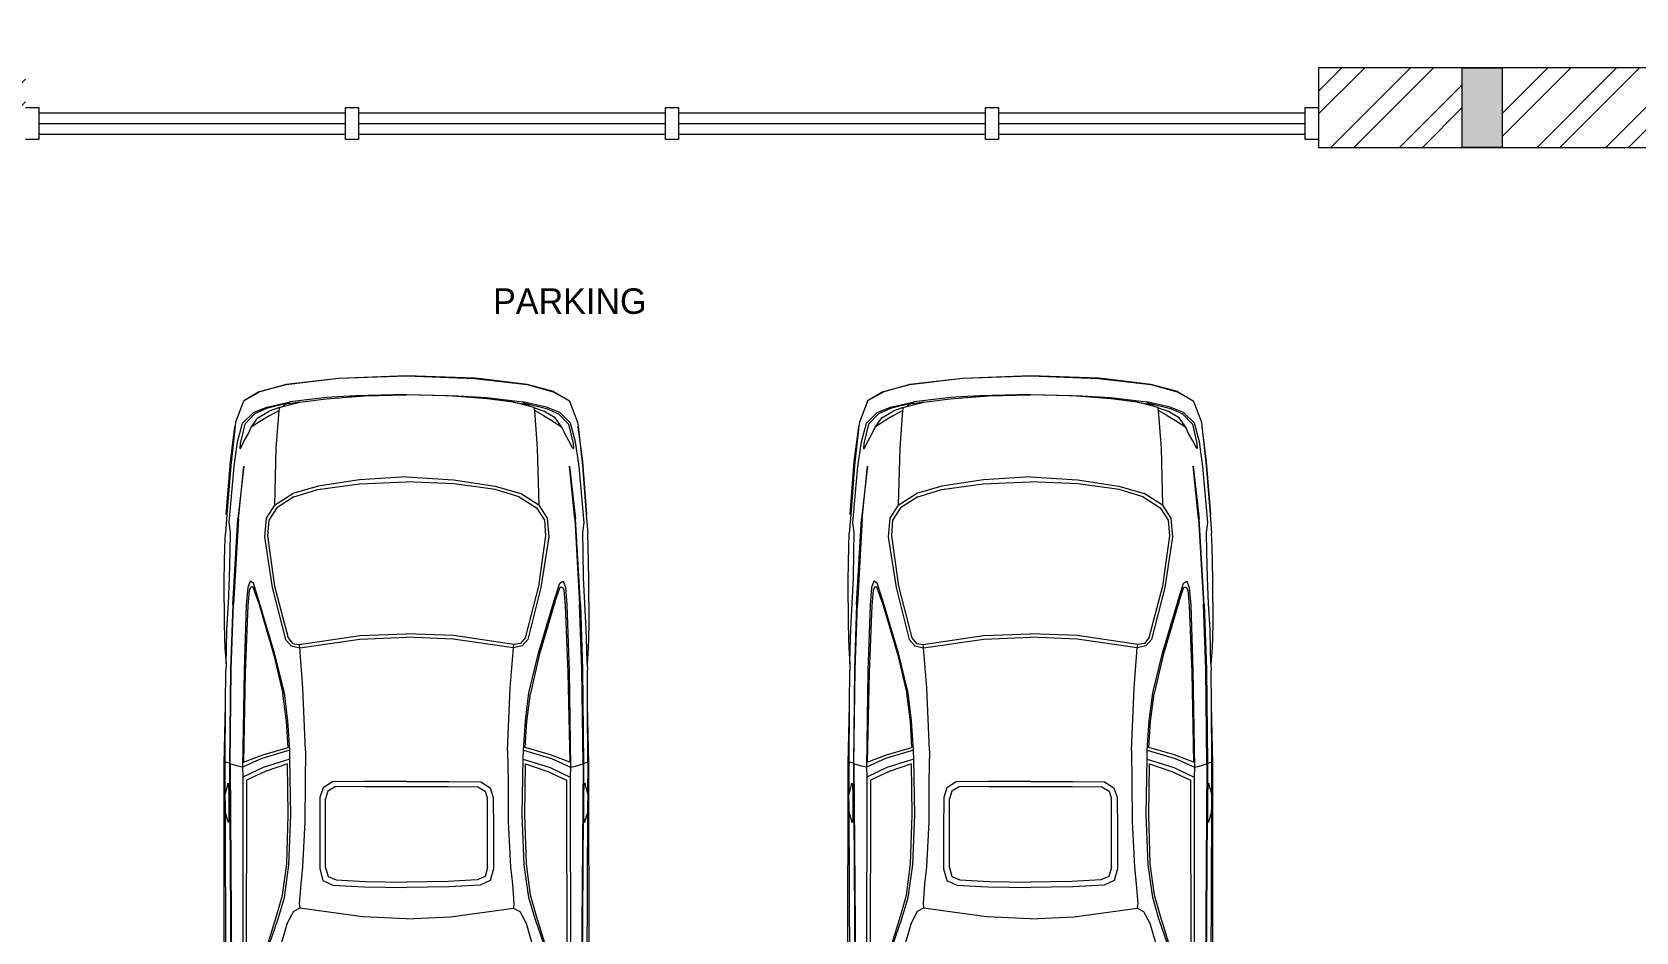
# Model space of a CAD drawing. Header units: millimetres. Extents: x 268 to 10756, y 109 to 4664.
# Drawn here: x 8641.2 to 8955.7, y 4201.3 to 4377.9 of the extents above; entities that cross this region are included whole.
import ezdxf

# ---------------------------------------------------------------- set-up
doc = ezdxf.new("R2010")
doc.units = ezdxf.units.MM
for name, color, linetype, lineweight in [('collumn', 6, 'Continuous', 9), ('Dimention', 7, 'Continuous', 9), ('glass and window', 131, 'Continuous', 9), ('hatching', 7, 'Continuous', 9), ('text', 7, 'Continuous', 9), ('utilities', 155, 'Continuous', 9), ('wall', 11, 'Continuous', 9)]:
    doc.layers.add(name, color=color, linetype=linetype, lineweight=lineweight)
doc.dimstyles.get("Standard").update_dxf_attribs({"dimtxt": 5, "dimasz": 0.18, "dimexe": 0.18, "dimexo": 0.0625, "dimgap": 0.09, "dimtad": 0, "dimtih": 1, "dimtoh": 1, "dimdec": 0, "dimzin": 0, "dimdsep": 46, "dimlunit": 4, "dimtxsty": 'Standard', "dimcen": 0.09, "dimadec": 1, "dimazin": 0, "dimtfac": 1, "dimtdec": 0, "dimtofl": 0, "dimtmove": 0, "dimatfit": 3, "dimfxl": 1, "dimfrac": 2, "dimtolj": 1, "dimtzin": 0, "dimarcsym": 0})

# ---------------------------------------------------------------- blocks, each defined once
blk = doc.blocks.new('car')
for p, q in [((20.1413, 0.9627), (20.4356, 0.973)), ((20.4356, 0.973), (20.1413, 0.9608)), ((20.7298, 0.9627), (20.4356, 0.973)), ((20.4356, 0.973), (20.7298, 0.9608)), ((19.8002, 0.9056), (19.7318, 0.8643)), ((19.8011, 0.9037), (19.7318, 0.8643)), ((19.8002, 0.9056), (19.9145, 0.9355)), ((19.9145, 0.9355), (19.8011, 0.9037)), ((19.9145, 0.9355), (20.1413, 0.9627)), ((20.1413, 0.9608), (19.9145, 0.9355)), ((20.7577, 0.9594), (20.7298, 0.9627)), ((20.7298, 0.9608), (20.9566, 0.9355)), ((20.9566, 0.9355), (20.7577, 0.9594)), ((21.071, 0.9056), (20.9566, 0.9355)), ((20.9566, 0.9355), (21.07, 0.9037)), ((21.07, 0.9037), (21.1394, 0.8643)), ((21.071, 0.9056), (21.1394, 0.8643)), ((19.7295, 0.8584), (19.6962, 0.7725)), ((19.73, 0.8597), (19.7295, 0.8584)), ((19.7295, 0.8584), (19.7299, 0.8596)), ((19.7299, 0.8596), (19.73, 0.8597)), ((19.7318, 0.8643), (19.73, 0.8597)), ((19.773, 0.8137), (19.8311, 0.8371)), ((19.9239, 0.854), (19.8302, 0.8315)), ((19.8311, 0.8371), (19.9323, 0.8596)), ((19.8855, 0.8362), (19.8414, 0.8193)), ((19.8855, 0.8362), (19.8826, 0.8231)), ((19.8855, 0.8362), (19.9006, 0.84)), ((19.9006, 0.84), (19.9745, 0.8587)), ((19.9098, 0.849), (19.9006, 0.84)), ((19.9745, 0.8587), (19.9098, 0.849)), ((19.9239, 0.854), (19.9098, 0.849)), ((19.9323, 0.8596), (19.9239, 0.854)), ((20.0898, 0.8784), (19.9323, 0.8596)), ((19.9745, 0.8587), (20.0879, 0.8728)), ((20.0879, 0.8728), (20.1786, 0.8804)), ((20.2135, 0.8859), (20.0898, 0.8784)), ((20.1786, 0.8804), (20.2381, 0.8853)), ((20.1786, 0.8804), (20.1975, 0.8831)), ((20.1975, 0.8831), (20.2228, 0.8849)), ((20.4356, 0.8924), (20.2135, 0.8859)), ((20.2228, 0.8849), (20.2381, 0.8853)), ((20.2381, 0.8853), (20.2556, 0.8868)), ((20.2556, 0.8868), (20.4356, 0.8906)), ((20.4356, 0.8924), (20.6577, 0.8859)), ((20.6155, 0.8868), (20.4356, 0.8906)), ((20.6331, 0.8853), (20.6155, 0.8868)), ((20.6483, 0.8849), (20.6331, 0.8853)), ((20.6926, 0.8804), (20.6331, 0.8853)), ((20.6736, 0.8831), (20.6483, 0.8849)), ((20.6577, 0.8859), (20.7814, 0.8784)), ((20.6926, 0.8804), (20.6736, 0.8831)), ((20.7833, 0.8728), (20.6926, 0.8804)), ((20.7577, 0.8765), (20.7577, 0.8772)), ((20.7814, 0.8784), (20.9388, 0.8596)), ((20.8967, 0.8587), (20.7833, 0.8728)), ((20.8967, 0.8587), (20.9613, 0.849)), ((20.9705, 0.84), (20.8967, 0.8587)), ((20.9388, 0.8596), (20.9473, 0.854)), ((21.04, 0.8371), (20.9388, 0.8596)), ((20.9473, 0.854), (21.041, 0.8315)), ((20.9473, 0.854), (20.9613, 0.849)), ((20.9613, 0.849), (20.9705, 0.84)), ((20.9857, 0.8362), (20.9705, 0.84)), ((20.9857, 0.8362), (20.9885, 0.8231)), ((20.9857, 0.8362), (21.0297, 0.8193)), ((21.0981, 0.8137), (21.04, 0.8371)), ((21.1394, 0.8643), (21.1412, 0.8597)), ((21.1412, 0.8596), (21.1412, 0.8597)), ((21.1412, 0.8597), (21.1417, 0.8584)), ((21.1417, 0.8584), (21.1412, 0.8596)), ((21.1417, 0.8584), (21.175, 0.7725)), ((19.6962, 0.7725), (19.6943, 0.7556)), ((19.7046, 0.6872), (19.7261, 0.7678)), ((19.7355, 0.7631), (19.7158, 0.6797)), ((19.7261, 0.7678), (19.773, 0.8137)), ((19.7786, 0.809), (19.7355, 0.7631)), ((19.7636, 0.75), (19.7927, 0.7912)), ((19.8077, 0.78), (19.7636, 0.75)), ((19.8302, 0.8315), (19.7786, 0.809)), ((19.7927, 0.7912), (19.8414, 0.8193)), ((19.8442, 0.8015), (19.8077, 0.78)), ((19.8442, 0.8015), (19.8826, 0.8231)), ((19.8826, 0.8231), (19.8705, 0.66)), ((21.0269, 0.8015), (20.9885, 0.8231)), ((20.9885, 0.8231), (21.0007, 0.66)), ((21.0269, 0.8015), (21.0635, 0.78)), ((21.0785, 0.7912), (21.0297, 0.8193)), ((21.041, 0.8315), (21.0925, 0.809)), ((21.0635, 0.78), (21.1075, 0.75)), ((21.1075, 0.75), (21.0785, 0.7912)), ((21.0925, 0.809), (21.1356, 0.7631)), ((21.145, 0.7678), (21.0981, 0.8137)), ((21.1356, 0.7631), (21.1553, 0.6797)), ((21.1666, 0.6872), (21.145, 0.7678)), ((21.175, 0.7725), (21.1768, 0.7556)), ((19.6737, 0.6029), (19.6933, 0.7528)), ((19.6943, 0.7556), (19.6755, 0.585)), ((19.6933, 0.7528), (19.6943, 0.7556)), ((19.7336, 0.6909), (19.7514, 0.7228)), ((19.7514, 0.7228), (19.7636, 0.75)), ((21.1197, 0.7228), (21.1075, 0.75)), ((21.1375, 0.6909), (21.1197, 0.7228)), ((21.1778, 0.7528), (21.1768, 0.7556)), ((21.1768, 0.7556), (21.1956, 0.585)), ((21.1975, 0.6029), (21.1778, 0.7528)), ((19.6896, 0.5804), (19.7046, 0.6872)), ((19.7158, 0.6797), (19.714, 0.6591)), ((19.714, 0.6591), (19.7168, 0.6581)), ((19.7168, 0.6581), (19.7336, 0.6909)), ((19.8705, 0.66), (19.8639, 0.4126)), ((21.0007, 0.66), (21.0072, 0.4126)), ((21.1544, 0.6581), (21.1375, 0.6909)), ((21.1572, 0.6591), (21.1544, 0.6581)), ((21.1553, 0.6797), (21.1572, 0.6591)), ((21.1815, 0.5804), (21.1666, 0.6872)), ((19.6559, 0.3733), (19.6737, 0.6029)), ((19.6755, 0.585), (19.6586, 0.3725)), ((19.668, 0.3386), (19.6896, 0.5804)), ((19.7318, 0.5813), (19.7055, 0.3536)), ((19.7083, 0.3545), (19.7318, 0.5813)), ((21.1628, 0.3545), (21.1394, 0.5813)), ((21.1394, 0.5813), (21.1656, 0.3536)), ((21.2031, 0.3386), (21.1815, 0.5804)), ((21.1956, 0.585), (21.2125, 0.3725)), ((21.2153, 0.3733), (21.1975, 0.6029)), ((20.0532, 0.4951), (19.9436, 0.4632)), ((20.0523, 0.481), (20.2313, 0.5054)), ((20.2322, 0.5232), (20.0532, 0.4951)), ((20.2313, 0.5054), (20.4356, 0.5148)), ((20.4356, 0.5354), (20.2322, 0.5232)), ((20.4356, 0.5354), (20.6389, 0.5232)), ((20.6399, 0.5054), (20.4356, 0.5148)), ((20.6389, 0.5232), (20.8179, 0.4951)), ((20.8189, 0.481), (20.6399, 0.5054)), ((20.8179, 0.4951), (20.9276, 0.4632)), ((19.8639, 0.4126), (19.9436, 0.4632)), ((19.9483, 0.4492), (19.8742, 0.4023)), ((19.9483, 0.4492), (20.0523, 0.481)), ((20.9229, 0.4492), (20.8189, 0.481)), ((20.9229, 0.4492), (20.9969, 0.4023)), ((21.0072, 0.4126), (20.9276, 0.4632)), ((19.6586, 0.3725), (19.6521, 0.2908)), ((19.6586, 0.3725), (19.6559, 0.3733)), ((19.684, -0.0157), (19.7055, 0.3536)), ((19.7083, 0.3545), (19.6877, -0.0147)), ((19.8283, 0.3573), (19.8208, 0.2767)), ((19.8639, 0.4126), (19.8283, 0.3573)), ((19.8395, 0.3479), (19.8349, 0.2805)), ((19.8742, 0.4023), (19.8395, 0.3479)), ((20.9969, 0.4023), (21.0316, 0.3479)), ((21.0072, 0.4126), (21.0428, 0.3573)), ((21.0316, 0.3479), (21.0363, 0.2805)), ((21.0428, 0.3573), (21.0503, 0.2767)), ((21.1628, 0.3545), (21.1834, -0.0147)), ((21.1872, -0.0157), (21.1656, 0.3536)), ((21.2125, 0.3725), (21.2153, 0.3733)), ((21.2125, 0.3725), (21.219, 0.2908)), ((19.6502, 0.2336), (19.6521, 0.2908)), ((19.6737, 0.2945), (19.668, 0.3386)), ((19.6727, 0.2111), (19.6737, 0.2945)), ((19.8349, 0.2805), (19.8648, 0.0631)), ((21.0363, 0.2805), (21.0063, 0.0631)), ((21.1975, 0.2945), (21.2031, 0.3386)), ((21.1984, 0.2111), (21.1975, 0.2945)), ((21.2209, 0.2336), (21.219, 0.2908)), ((19.6484, 0.1652), (19.6502, 0.2336)), ((19.6699, 0.0996), (19.6727, 0.2111)), ((19.8208, 0.2767), (19.8545, 0.0574)), ((21.0503, 0.2767), (21.0166, 0.0574)), ((21.2012, 0.0996), (21.1984, 0.2111)), ((21.2228, 0.1652), (21.2209, 0.2336)), ((19.6474, 0.0855), (19.6484, 0.1652)), ((21.2237, 0.0855), (21.2228, 0.1652)), ((19.6474, -0.0054), (19.6474, 0.0855)), ((19.6652, -0.0119), (19.6699, 0.0996)), ((19.7589, 0.0846), (19.7486, 0.0565)), ((19.773, 0.0762), (19.7589, 0.0846)), ((19.7974, 0.0012), (19.773, 0.0762)), ((21.0738, 0.0012), (21.0981, 0.0762)), ((21.0981, 0.0762), (21.1122, 0.0846)), ((21.1122, 0.0846), (21.1225, 0.0565)), ((21.2059, -0.0119), (21.2012, 0.0996)), ((21.2237, -0.0054), (21.2237, 0.0855)), ((19.7486, 0.0565), (19.7421, -0.0194)), ((19.7552, 0.0462), (19.7496, -0.0213)), ((19.7618, 0.0584), (19.7552, 0.0462)), ((19.7721, 0.0584), (19.7618, 0.0584)), ((19.7946, -0.0063), (19.7721, 0.0584)), ((19.8648, -0.2275), (19.7974, 0.0012)), ((19.8545, 0.0574), (19.9117, -0.1675)), ((19.8648, 0.0631), (19.9229, -0.16)), ((21.0063, 0.0631), (20.9482, -0.16)), ((21.0166, 0.0574), (20.9594, -0.1675)), ((21.0063, -0.2275), (21.0738, 0.0012)), ((21.0766, -0.0063), (21.0991, 0.0584)), ((21.0991, 0.0584), (21.1094, 0.0584)), ((21.1094, 0.0584), (21.1159, 0.0462)), ((21.1159, 0.0462), (21.1216, -0.0213)), ((21.1225, 0.0565), (21.1291, -0.0194)), ((19.6474, -0.0062), (19.6474, -0.0054)), ((19.6474, -0.0072), (19.6474, -0.0062)), ((19.6474, -0.0072), (19.6474, -0.0953)), ((19.6587, -0.1244), (19.6652, -0.0119)), ((19.684, -0.0157), (19.6746, -0.2959)), ((19.6774, -0.2978), (19.6877, -0.0147)), ((19.7421, -0.0194), (19.7327, -0.3034)), ((19.7496, -0.0213), (19.7383, -0.3099)), ((19.7946, -0.0063), (19.862, -0.235)), ((21.0766, -0.0063), (21.0091, -0.235)), ((21.1216, -0.0213), (21.1328, -0.3099)), ((21.1291, -0.0194), (21.1384, -0.3034)), ((21.1937, -0.2978), (21.1834, -0.0147)), ((21.1872, -0.0157), (21.1965, -0.2959)), ((21.2125, -0.1244), (21.2059, -0.0119)), ((21.2237, -0.0062), (21.2237, -0.0054)), ((21.2237, -0.0072), (21.2237, -0.0062)), ((21.2237, -0.0072), (21.2237, -0.0953)), ((19.6474, -0.0953), (19.6484, -0.16)), ((19.6568, -0.2097), (19.6587, -0.1244)), ((21.2143, -0.2097), (21.2125, -0.1244)), ((21.2237, -0.0953), (21.2228, -0.16)), ((19.6484, -0.16), (19.6502, -0.205)), ((19.6502, -0.205), (19.6549, -0.2728)), ((19.9117, -0.1675), (19.9361, -0.1956)), ((19.9229, -0.16), (19.9426, -0.1844)), ((19.9361, -0.1956), (19.9736, -0.204)), ((19.9426, -0.1844), (19.9717, -0.189)), ((19.9717, -0.189), (20.2331, -0.1506)), ((19.9736, -0.204), (19.9717, -0.189)), ((19.9736, -0.204), (20.2341, -0.1656)), ((19.9876, -0.3774), (19.9736, -0.204)), ((20.2331, -0.1506), (20.4356, -0.1431)), ((20.2341, -0.1656), (20.4356, -0.1581)), ((20.638, -0.1506), (20.4356, -0.1431)), ((20.6371, -0.1656), (20.4356, -0.1581)), ((20.8976, -0.204), (20.6371, -0.1656)), ((20.8995, -0.189), (20.638, -0.1506)), ((20.8835, -0.3774), (20.8976, -0.204)), ((20.8976, -0.204), (20.8995, -0.189)), ((20.9351, -0.1956), (20.8976, -0.204)), ((20.9285, -0.1844), (20.8995, -0.189)), ((20.9482, -0.16), (20.9285, -0.1844)), ((20.9594, -0.1675), (20.9351, -0.1956)), ((21.2209, -0.205), (21.2163, -0.2728)), ((21.2228, -0.16), (21.2209, -0.205)), ((19.6549, -0.2728), (19.654, -0.3006)), ((19.6549, -0.2715), (19.6568, -0.2097)), ((19.6549, -0.2715), (19.6549, -0.2584)), ((19.6549, -0.2715), (19.6549, -0.2728)), ((19.862, -0.235), (19.9005, -0.4018)), ((19.907, -0.398), (19.8648, -0.2275)), ((20.9641, -0.398), (21.0063, -0.2275)), ((21.0091, -0.235), (20.9707, -0.4018)), ((21.2162, -0.2715), (21.2143, -0.2097)), ((21.2162, -0.2715), (21.2162, -0.2584)), ((21.2162, -0.2715), (21.2163, -0.2728)), ((21.2163, -0.2728), (21.2172, -0.3006)), ((19.6529, -0.45), (19.654, -0.3006)), ((19.6746, -0.2959), (19.6699, -0.7026)), ((19.6727, -0.7053), (19.6774, -0.2978)), ((19.7327, -0.3034), (19.7261, -0.7195)), ((19.7383, -0.3099), (19.7299, -0.6989)), ((21.1328, -0.3099), (21.1412, -0.6989)), ((21.1384, -0.3034), (21.145, -0.7195)), ((21.1984, -0.7053), (21.1937, -0.2978)), ((21.1965, -0.2959), (21.2012, -0.7026)), ((21.2182, -0.45), (21.2172, -0.3006)), ((19.9164, -0.5227), (19.9005, -0.4018)), ((19.922, -0.5199), (19.907, -0.398)), ((19.9989, -0.6482), (19.9876, -0.3774)), ((20.8723, -0.6482), (20.8835, -0.3774)), ((20.9491, -0.5199), (20.9641, -0.398)), ((20.9548, -0.5227), (20.9707, -0.4018)), ((19.6474, -0.706), (19.6529, -0.45)), ((19.6512, -0.702), (19.6529, -0.45)), ((21.2237, -0.706), (21.2182, -0.45)), ((21.2199, -0.702), (21.2182, -0.45)), ((19.9229, -0.6351), (19.9164, -0.5227)), ((19.9304, -0.6464), (19.922, -0.5199)), ((20.9407, -0.6464), (20.9491, -0.5199)), ((20.9482, -0.6351), (20.9548, -0.5227)), ((19.8096, -0.682), (19.7261, -0.7195)), ((19.7299, -0.6989), (19.8133, -0.6661)), ((19.9304, -0.6464), (19.8096, -0.682)), ((19.8133, -0.6661), (19.9229, -0.6351)), ((19.9311, -0.6854), (19.8152, -0.7219)), ((19.9311, -0.6854), (19.9304, -0.6464)), ((19.9351, -0.9256), (19.9311, -0.6854)), ((19.9989, -0.6482), (19.997, -0.7841)), ((20.8723, -0.6482), (20.8742, -0.7841)), ((20.936, -0.9256), (20.94, -0.6854)), ((20.94, -0.6854), (20.9407, -0.6464)), ((20.94, -0.6854), (21.0559, -0.7219)), ((20.9407, -0.6464), (21.0616, -0.682)), ((21.0578, -0.6661), (20.9482, -0.6351)), ((21.1412, -0.6989), (21.0578, -0.6661)), ((21.0616, -0.682), (21.145, -0.7195)), ((19.6467, -1.6177), (19.6474, -0.706)), ((19.6512, -0.7053), (19.6474, -0.706)), ((19.6521, -0.6979), (19.6512, -0.7035)), ((19.6512, -0.7035), (19.6512, -0.702)), ((19.6512, -0.7053), (19.6512, -0.7035)), ((19.6517, -0.8361), (19.6512, -0.7053)), ((19.6699, -0.7026), (19.6521, -0.6979)), ((19.6699, -0.7026), (19.6764, -1.6272)), ((19.6727, -0.7054), (19.6699, -0.7026)), ((19.6727, -0.7054), (19.6727, -0.7053)), ((19.7055, -0.7157), (19.6727, -0.7054)), ((19.6727, -0.7054), (19.6793, -1.6281)), ((19.7261, -0.7195), (19.7055, -0.7157)), ((19.7261, -0.7195), (19.728, -0.7626)), ((19.728, -0.7626), (19.7271, -1.6424)), ((19.8152, -0.7219), (19.728, -0.7626)), ((19.8245, -0.7392), (19.744, -0.7757)), ((19.9211, -0.7054), (19.8245, -0.7392)), ((19.9239, -0.9266), (19.9211, -0.7054)), ((20.9473, -0.9266), (20.9501, -0.7054)), ((20.9501, -0.7054), (21.0466, -0.7392)), ((21.0466, -0.7392), (21.1272, -0.7757)), ((21.0559, -0.7219), (21.1431, -0.7626)), ((21.145, -0.7195), (21.1431, -0.7626)), ((21.1431, -0.7626), (21.144, -1.6424)), ((21.145, -0.7195), (21.1656, -0.7157)), ((21.1656, -0.7157), (21.1984, -0.7054)), ((21.1984, -0.7054), (21.1919, -1.6281)), ((21.2012, -0.7026), (21.1947, -1.6272)), ((21.1984, -0.7054), (21.2012, -0.7026)), ((21.1984, -0.7054), (21.1984, -0.7053)), ((21.2012, -0.7026), (21.219, -0.6979)), ((21.219, -0.6979), (21.22, -0.7035)), ((21.2195, -0.8361), (21.22, -0.7053)), ((21.22, -0.7035), (21.2199, -0.702)), ((21.22, -0.7053), (21.22, -0.7035)), ((21.22, -0.7053), (21.2237, -0.706)), ((21.2244, -1.6177), (21.2237, -0.706)), ((19.6517, -0.8361), (19.6621, -0.7968)), ((19.6621, -0.7968), (19.6642, -0.7889)), ((19.6621, -0.7968), (19.6625, -0.7938)), ((19.6625, -0.7938), (19.6642, -0.7889)), ((19.6642, -0.7889), (19.667, -0.7975)), ((19.669, -0.8376), (19.667, -0.7975)), ((19.744, -0.7757), (19.7421, -1.6464)), ((19.997, -0.7841), (19.996, -0.9566)), ((20.0748, -0.8094), (20.0607, -0.8507)), ((20.1151, -0.7841), (20.0748, -0.8094)), ((20.0954, -0.8235), (20.0851, -0.8572)), ((20.1272, -0.8048), (20.0954, -0.8235)), ((20.2519, -0.7823), (20.1151, -0.7841)), ((20.2556, -0.8029), (20.1272, -0.8048)), ((20.4356, -0.7813), (20.2519, -0.7823)), ((20.2556, -0.8029), (20.6155, -0.8029)), ((20.4356, -0.7813), (20.6193, -0.7823)), ((20.6155, -0.8029), (20.7439, -0.8048)), ((20.6193, -0.7823), (20.7561, -0.7841)), ((20.7439, -0.8048), (20.7758, -0.8235)), ((20.7561, -0.7841), (20.7964, -0.8094)), ((20.7758, -0.8235), (20.7861, -0.8572)), ((20.7964, -0.8094), (20.8104, -0.8507)), ((20.8742, -0.7841), (20.8751, -0.9566)), ((21.1272, -0.7757), (21.129, -1.6464)), ((21.2021, -0.8376), (21.2041, -0.7975)), ((21.2069, -0.7889), (21.2041, -0.7975)), ((21.2087, -0.7938), (21.2069, -0.7889)), ((21.209, -0.7968), (21.2069, -0.7889)), ((21.209, -0.7968), (21.2087, -0.7938)), ((21.2195, -0.8361), (21.209, -0.7968)), ((19.6507, -0.8399), (19.6517, -0.8361)), ((19.6519, -0.8931), (19.6507, -0.8399)), ((19.6547, -1.6203), (19.6519, -0.8931)), ((19.6524, -0.9154), (19.6519, -0.8931)), ((19.6691, -0.9058), (19.669, -0.8376)), ((20.0607, -0.8507), (20.0598, -0.9894)), ((20.0851, -1.1543), (20.0851, -0.8572)), ((20.7861, -1.1543), (20.7861, -0.8572)), ((20.8104, -0.8507), (20.8114, -0.9894)), ((21.202, -0.9058), (21.2021, -0.8376)), ((21.2164, -1.6203), (21.2192, -0.8931)), ((21.2187, -0.9154), (21.2192, -0.8931)), ((21.2192, -0.8931), (21.2204, -0.8399)), ((21.2204, -0.8399), (21.2195, -0.8361)), ((19.6632, -0.9514), (19.6524, -0.9154)), ((19.6635, -0.9545), (19.6632, -0.9514)), ((19.6658, -0.9597), (19.6632, -0.9514)), ((19.6658, -0.9597), (19.6635, -0.9545)), ((19.6658, -0.9597), (19.667, -0.9571)), ((19.667, -0.9571), (19.6685, -0.9371)), ((19.6685, -0.9371), (19.6691, -0.9058)), ((19.9173, -1.1374), (19.9239, -0.9266)), ((19.9267, -1.1431), (19.9351, -0.9256)), ((19.996, -0.9566), (19.9857, -1.1506)), ((20.8751, -0.9566), (20.8854, -1.1506)), ((20.9444, -1.1431), (20.936, -0.9256)), ((20.9538, -1.1374), (20.9473, -0.9266)), ((21.2026, -0.9371), (21.202, -0.9058)), ((21.2042, -0.9571), (21.2026, -0.9371)), ((21.2054, -0.9597), (21.2042, -0.9571)), ((21.2054, -0.9597), (21.2079, -0.9514)), ((21.2054, -0.9597), (21.2076, -0.9545)), ((21.2076, -0.9545), (21.2079, -0.9514)), ((21.2079, -0.9514), (21.2187, -0.9154)), ((20.0598, -0.9894), (20.0598, -1.1599)), ((20.8114, -0.9894), (20.8114, -1.1599)), ((19.8995, -1.2743), (19.9173, -1.1374)), ((19.907, -1.2836), (19.9267, -1.1431)), ((19.9857, -1.1506), (19.9782, -1.2255)), ((20.0598, -1.1599), (20.0738, -1.2096)), ((20.0851, -1.1543), (20.0963, -1.1927)), ((20.7861, -1.1543), (20.7748, -1.1927)), ((20.8114, -1.1599), (20.7973, -1.2096)), ((20.8854, -1.1506), (20.8929, -1.2255)), ((20.9641, -1.2836), (20.9444, -1.1431)), ((20.9716, -1.2743), (20.9538, -1.1374)), ((19.9782, -1.2255), (19.9717, -1.3099)), ((20.0738, -1.2096), (20.1169, -1.2302)), ((20.0963, -1.1927), (20.131, -1.2077)), ((20.1169, -1.2302), (20.2519, -1.2377)), ((20.131, -1.2077), (20.2566, -1.2152)), ((20.2519, -1.2377), (20.4356, -1.2405)), ((20.2566, -1.2152), (20.4356, -1.2171)), ((20.6146, -1.2152), (20.4356, -1.2171)), ((20.6193, -1.2377), (20.4356, -1.2405)), ((20.7401, -1.2077), (20.6146, -1.2152)), ((20.7542, -1.2302), (20.6193, -1.2377)), ((20.7748, -1.1927), (20.7401, -1.2077)), ((20.7973, -1.2096), (20.7542, -1.2302)), ((20.8929, -1.2255), (20.8995, -1.3099)), ((19.8733, -1.3642), (19.8995, -1.2743)), ((19.8798, -1.3755), (19.907, -1.2836)), ((19.9717, -1.3099), (19.9736, -1.3305)), ((20.8995, -1.3099), (20.8976, -1.3305)), ((20.9913, -1.3755), (20.9641, -1.2836)), ((20.9979, -1.3642), (20.9716, -1.2743)), ((19.7852, -1.6482), (19.8798, -1.3755)), ((19.7917, -1.6273), (19.8733, -1.3642)), ((19.9464, -1.3436), (19.9192, -1.3942)), ((19.9736, -1.3305), (19.9464, -1.3436)), ((20.2463, -1.367), (19.9736, -1.3305)), ((20.4356, -1.3764), (20.2463, -1.367)), ((20.4356, -1.3764), (20.6249, -1.367)), ((20.6249, -1.367), (20.8976, -1.3305)), ((20.8976, -1.3305), (20.9248, -1.3436)), ((20.9248, -1.3436), (20.9519, -1.3942)), ((21.086, -1.6482), (20.9913, -1.3755)), ((21.0795, -1.6273), (20.9979, -1.3642)), ((19.9192, -1.3942), (19.8405, -1.6669)), ((20.9519, -1.3942), (21.0307, -1.6669))]:
    blk.add_line(p, q)
blk = doc.blocks.new('*D105')
at = {"layer": 'Defpoints', "color": 0, "transparency": 16777216}
for p in [(9155.97, 4509.64), (8596.11, 4370.85), (9155.97, 4370.85)]:
    blk.add_point(p, dxfattribs=at)
at = {"layer": 'Dimention', "color": 0, "lineweight": -2, "transparency": 16777216}
for p, q in [((8596.11, 4370.92), (8596.11, 4509.82)), ((8596.29, 4509.64), (8863.86, 4509.64)), ((9155.79, 4509.64), (8888.21, 4509.64)), ((9155.97, 4370.92), (9155.97, 4509.82))]:
    blk.add_line(p, q, dxfattribs=at)
at = {"layer": 'Dimention', "color": 0, "transparency": 16777216}
for points in [[(8596.29, 4509.67), (8596.29, 4509.61), (8596.11, 4509.64)], [(9155.79, 4509.67), (9155.79, 4509.61), (9155.97, 4509.64)]]:
    blk.add_solid(points, dxfattribs=at)
at = {"layer": 'Dimention', "color": 0, "transparency": 16777216, "insert": (8876.04, 4509.64), "char_height": 5, "attachment_point": 5}
blk.add_mtext('\\A1;46\'-8"', dxfattribs=at)

msp = doc.modelspace()

# ---------------------------------------------------------------- hatches: boundary and pattern name
at = {"layer": 'hatching', "transparency": 33554687}
h = msp.add_hatch(dxfattribs=at)
h.set_pattern_fill('ANSI32', color=256)
h.set_pattern_definition([(45, (6545.767, 3432.965), (-6.735192, 6.735192), []), (45, (6550.257, 3432.965), (-6.735192, 6.735192), [])])
h.paths.add_polyline_path([(8639.9, 4370.85), (8611.71, 4370.85), (8611.71, 4355.25), (8639.9, 4355.25)])
h.paths.add_polyline_path([(8611.71, 4355.25), (8596.11, 4355.25), (8596.11, 4079.65), (8611.71, 4079.65)])
h.paths.add_polyline_path([(8921.67, 4370.85), (8893.49, 4370.85), (8893.49, 4355.25), (8921.67, 4355.25)])
h.paths.add_polyline_path([(9007.47, 4370.85), (8929.47, 4370.85), (8929.47, 4355.25), (9007.47, 4355.25)])
h.paths.add_polyline_path([(9140.37, 4370.85), (9015.27, 4370.85), (9015.27, 4355.25), (9140.37, 4355.25)])
h.paths.add_polyline_path([(9155.97, 4355.25), (9140.37, 4355.25), (9140.37, 4279.68), (9155.97, 4279.68)])
h.paths.add_polyline_path([(9015.27, 4355.25), (9007.47, 4355.25), (9007.47, 4336.65), (9015.27, 4336.65)])
h.paths.add_polyline_path([(9015.27, 4284.65), (9007.47, 4284.65), (9007.47, 4179.91), (9015.27, 4179.91)])
h.paths.add_polyline_path([(8921.67, 4079.65), (8611.71, 4079.65), (8611.71, 4064.05), (8921.67, 4064.05)])
h.paths.add_polyline_path([(8611.71, 4064.05), (8596.11, 4064.05), (8596.11, 3992.71), (8611.71, 3992.71)])
h.paths.add_polyline_path([(8929.47, 4172.11), (8921.67, 4172.11), (8921.67, 4079.65), (8929.47, 4079.65)])
h.paths.add_polyline_path([(8945.07, 4179.91), (8929.47, 4179.91), (8929.47, 4172.11), (8945.07, 4172.11)])
h.paths.add_polyline_path([(9140.37, 4179.91), (9015.27, 4179.91), (9015.27, 4172.11), (9140.37, 4172.11)])
h.paths.add_polyline_path([(9015.27, 4172.11), (9007.47, 4172.11), (9007.47, 4142.26), (9015.27, 4142.26)])
h.paths.add_polyline_path([(9007.47, 4179.91), (8997.07, 4179.91), (8997.07, 4172.11), (9007.47, 4172.11)])
h.paths.add_polyline_path([(8929.47, 4064.05), (8921.67, 4064.05), (8921.67, 4054.38), (8929.47, 4054.38)])
h.paths.add_polyline_path([(9015.27, 4064.05), (9007.47, 4064.05), (9007.47, 4046.01), (9015.27, 4046.01)])
h.paths.add_polyline_path([(9015.27, 4090.26), (9007.47, 4090.26), (9007.47, 4079.65), (9015.27, 4079.65)])
h.paths.add_polyline_path([(9140.37, 4079.65), (9015.27, 4079.65), (9015.27, 4064.05), (9140.37, 4064.05)])
h.paths.add_polyline_path([(9155.97, 4091.24), (9140.37, 4091.24), (9140.37, 4079.65), (9155.97, 4079.65)])
h.paths.add_polyline_path([(9155.97, 4064.05), (9140.37, 4064.05), (9140.37, 3992.71), (9155.97, 3992.71)])
h.paths.add_polyline_path([(9155.97, 4172.11), (9140.37, 4172.11), (9140.37, 4148.64), (9155.97, 4148.64)])
h.paths.add_polyline_path([(9155.97, 4222.28), (9140.37, 4222.28), (9140.37, 4179.91), (9155.97, 4179.91)])
h.paths.add_polyline_path([(8921.67, 3992.71), (8753.19, 3992.71), (8753.19, 3977.11), (8921.67, 3977.11)])
h.paths.add_polyline_path([(8929.47, 4002.38), (8921.67, 4002.38), (8921.67, 3992.71), (8929.47, 3992.71)])
h.paths.add_polyline_path([(8929.47, 3977.11), (8921.67, 3977.11), (8921.67, 3966.71), (8929.47, 3966.71)])
h.paths.add_polyline_path([(9057.17, 3984.91), (9015.27, 3984.91), (9015.27, 3977.11), (9057.17, 3977.11)])
h.paths.add_polyline_path([(9140.37, 3992.71), (9072.77, 3992.71), (9072.77, 3977.11), (9140.37, 3977.11)])
h.paths.add_polyline_path([(9072.77, 3977.11), (9057.17, 3977.11), (9057.17, 3962.24), (9072.77, 3962.24)])
h.paths.add_polyline_path([(8611.71, 3872.44), (8596.11, 3872.44), (8596.11, 3578.16), (8611.71, 3578.16)])
h.paths.add_polyline_path([(9057.17, 3578.16), (9010.66, 3578.16), (9010.66, 3562.56), (9057.17, 3562.56)])
h.paths.add_polyline_path([(9072.77, 3660.2), (9057.17, 3660.2), (9057.17, 3578.16), (9072.77, 3578.16)])
h.paths.add_polyline_path([(9072.77, 3751.35), (9057.17, 3751.35), (9057.17, 3688.8), (9072.77, 3688.8)])
h.paths.add_polyline_path([(9072.77, 3904.83), (9057.17, 3904.83), (9057.17, 3779.95), (9072.77, 3779.95)])
h.paths.add_polyline_path([(9738.91, 4370.85), (9726.11, 4370.85), (9726.11, 4355.25), (9738.91, 4355.25)])
h.paths.add_polyline_path([(9824.71, 4370.85), (9746.71, 4370.85), (9746.71, 4355.25), (9824.71, 4355.25)])
h.paths.add_polyline_path([(9746.71, 4355.25), (9738.91, 4355.25), (9738.91, 4179.91), (9746.71, 4179.91)])
h.paths.add_polyline_path([(9957.6, 4370.85), (9832.51, 4370.85), (9832.51, 4355.25), (9957.6, 4355.25)])
h.paths.add_polyline_path([(9920.13, 4355.25), (9904.53, 4355.25), (9904.53, 4342.65), (9920.13, 4342.65)])
h.paths.add_polyline_path([(9920.13, 4237.64), (9904.53, 4237.64), (9904.53, 4216.09), (9957.6, 4216.09), (9957.6, 4179.91), (9973.2, 4179.91), (9973.2, 4222.48), (9957.6, 4222.48), (9920.13, 4222.48)])
h.paths.add_polyline_path([(9957.6, 4179.91), (9832.51, 4179.91), (9832.51, 4172.11), (9957.6, 4172.11)])
h.paths.add_polyline_path([(9824.71, 4179.91), (9811.71, 4179.91), (9811.71, 4172.11), (9824.71, 4172.11)])
h.paths.add_polyline_path([(9832.51, 4172.11), (9824.71, 4172.11), (9824.71, 4142.26), (9832.51, 4142.26)])
h.paths.add_polyline_path([(9759.71, 4179.91), (9746.71, 4179.91), (9746.71, 4172.11), (9759.71, 4172.11)])
h.paths.add_polyline_path([(9746.71, 4172.11), (9738.91, 4172.11), (9738.91, 4136.85), (9723.31, 4136.85), (9723.31, 4129.05), (9746.71, 4129.05)])
h.paths.add_polyline_path([(9671.31, 4136.85), (9488.74, 4136.85), (9488.74, 4129.05), (9497.62, 4129.05), (9505.42, 4129.05), (9569.27, 4129.05), (9671.31, 4129.05)])
h.paths.add_polyline_path([(9505.42, 4129.05), (9497.62, 4129.05), (9497.62, 3992.71), (9428.94, 3992.71), (9428.94, 3977.11), (9497.62, 3977.11), (9505.42, 3977.11), (9510.62, 3977.11), (9510.62, 3984.91), (9505.42, 3984.91)])
h.paths.add_polyline_path([(9738.91, 4079.65), (9562.62, 4079.65), (9562.62, 3977.11), (9738.91, 3977.11), (9738.91, 3992.71), (9570.42, 3992.71), (9570.42, 4064.05), (9738.91, 4064.05)])
h.paths.add_polyline_path([(9428.94, 4064.05), (9413.34, 4064.05), (9413.34, 3992.71), (9428.94, 3992.71)])
h.paths.add_polyline_path([(9428.94, 3977.11), (9413.34, 3977.11), (9413.34, 3916.01), (9428.94, 3916.01)])
h.paths.add_polyline_path([(9428.94, 3789.91), (9477.86, 3789.91), (9477.86, 3740.51), (9483.06, 3740.51), (9483.06, 3742.13), (9483.06, 3789.91), (9535.06, 3789.91), (9535.06, 3710.04), (9542.86, 3710.04), (9542.86, 3789.91), (9654.66, 3789.91), (9654.66, 3710.04), (9662.46, 3710.04), (9662.46, 3797.71), (9654.66, 3797.71), (9483.06, 3797.71), (9428.94, 3797.71), (9428.94, 3801.2), (9413.34, 3801.2), (9413.34, 3797.71), (9413.34, 3578.16), (9428.94, 3578.16)])
h.paths.add_polyline_path([(9542.86, 3658.04), (9535.06, 3658.04), (9535.06, 3578.16), (9500.41, 3578.16), (9500.41, 3562.56), (9629.72, 3562.56), (9662.46, 3562.56), (9662.46, 3578.16), (9662.46, 3658.04), (9654.66, 3658.04), (9654.66, 3578.16), (9629.72, 3578.16), (9542.86, 3578.16)])
h.paths.add_polyline_path([(9443, 3578.16), (9428.94, 3578.16), (9428.94, 3562.56), (9443, 3562.56)])
h.paths.add_polyline_path([(9832.51, 4055.11), (9832.51, 4064.05), (9824.71, 4064.05), (9824.71, 3992.71), (9832.51, 3992.71)])
h.paths.add_polyline_path([(9874.4, 3984.91), (9832.51, 3984.91), (9832.51, 3977.11), (9874.4, 3977.11)])
h.paths.add_polyline_path([(9957.6, 3992.71), (9890, 3992.71), (9890, 3977.11), (9957.6, 3977.11)])
h.paths.add_polyline_path([(9973.2, 4064.05), (9957.6, 4064.05), (9957.6, 3992.71), (9973.2, 3992.71)])
h.paths.add_polyline_path([(9890, 3977.11), (9874.4, 3977.11), (9874.4, 3962.24), (9890, 3962.24)])
h.paths.add_polyline_path([(9832.51, 4090.26), (9824.71, 4090.26), (9824.71, 4079.65), (9832.51, 4079.65)])
h.paths.add_polyline_path([(9973.2, 4148.64), (9973.2, 4172.11), (9957.6, 4172.11), (9957.6, 4148.64), (9957.6, 4091.44), (9957.6, 4079.65), (9973.2, 4079.65), (9973.2, 4091.44)])
h.paths.add_polyline_path([(9428.94, 4217.45), (9413.34, 4217.45), (9413.34, 4079.65), (9428.94, 4079.65), (9428.94, 4129.05), (9436.74, 4129.05), (9436.74, 4136.85), (9428.94, 4136.85)])
h.paths.add_polyline_path([(9428.94, 4355.25), (9413.34, 4355.25), (9413.34, 4274.86), (9428.94, 4274.86)])
at = {"layer": 'hatching', "true_color": 0xffffff}
h = msp.add_hatch(color=7, dxfattribs=at)
h.dxf.hatch_style = 1
h.paths.add_polyline_path([(9007.47, 4179.91), (9015.27, 4179.91), (9015.27, 4172.11), (9007.47, 4172.11)])
h.paths.add_polyline_path([(9155.97, 4179.91), (9155.97, 4172.11), (9140.37, 4172.11), (9140.37, 4179.91)])
h.paths.add_polyline_path([(8596.11, 3578.16), (8611.71, 3578.16), (8611.71, 3562.56), (8596.11, 3562.56)])
h.paths.add_polyline_path([(9057.17, 3578.16), (9072.77, 3578.16), (9072.77, 3562.56), (9057.17, 3562.56)])
h.paths.add_polyline_path([(9140.37, 3992.71), (9155.97, 3992.71), (9155.97, 3977.11), (9140.37, 3977.11)])
h.paths.add_polyline_path([(9057.17, 3992.71), (9072.77, 3992.71), (9072.77, 3977.11), (9057.17, 3977.11)])
h.paths.add_polyline_path([(9140.37, 4079.65), (9155.97, 4079.65), (9155.97, 4064.05), (9140.37, 4064.05)])
h.paths.add_polyline_path([(9140.37, 4370.85), (9155.97, 4370.85), (9155.97, 4355.25), (9140.37, 4355.25)])
h.paths.add_polyline_path([(9007.47, 4370.85), (9015.27, 4370.85), (9015.27, 4355.25), (9007.47, 4355.25)])
h.paths.add_polyline_path([(9007.47, 4079.65), (9015.27, 4079.65), (9015.27, 4064.05), (9007.47, 4064.05)])
h.paths.add_polyline_path([(9007.47, 3992.71), (9015.27, 3992.71), (9015.27, 3977.11), (9007.47, 3977.11)])
h.paths.add_polyline_path([(8921.67, 3992.71), (8929.47, 3992.71), (8929.47, 3977.11), (8921.67, 3977.11)])
h.paths.add_polyline_path([(8921.67, 4079.65), (8929.47, 4079.65), (8929.47, 4064.05), (8921.67, 4064.05)])
h.paths.add_polyline_path([(8921.67, 4179.91), (8929.47, 4179.91), (8929.47, 4172.11), (8921.67, 4172.11)])
h.paths.add_polyline_path([(8596.11, 3992.71), (8611.71, 3992.71), (8611.71, 3977.11), (8596.11, 3977.11)])
h.paths.add_polyline_path([(8596.11, 4079.65), (8611.71, 4079.65), (8611.71, 4064.05), (8596.11, 4064.05)])
h.paths.add_polyline_path([(8921.67, 4370.85), (8929.47, 4370.85), (8929.47, 4355.25), (8921.67, 4355.25)])
h.paths.add_polyline_path([(8596.11, 4370.85), (8611.71, 4370.85), (8611.71, 4355.25), (8596.11, 4355.25)])

# ---------------------------------------------------------------- linework, layer by layer
at = {"layer": 'collumn'}
msp.add_lwpolyline([(8921.67, 4370.85), (8929.47, 4370.85), (8929.47, 4355.25), (8921.67, 4355.25)], close=True, dxfattribs=at)
at = {"layer": 'glass and window'}
for p, q in [((8639.9, 4363.05), (8642.5, 4363.05)), ((8642.5, 4363.05), (8642.5, 4356.81)), ((8702.64, 4363.05), (8705.24, 4363.05)), ((8702.64, 4356.81), (8702.64, 4363.05)), ((8705.24, 4363.05), (8705.24, 4356.81)), ((8765.39, 4363.05), (8767.99, 4363.05)), ((8765.39, 4356.81), (8765.39, 4363.05)), ((8767.99, 4363.05), (8767.99, 4356.81)), ((8828.14, 4363.05), (8830.74, 4363.05)), ((8828.14, 4356.81), (8828.14, 4363.05)), ((8830.74, 4363.05), (8830.74, 4356.81)), ((8642.5, 4362.01), (8702.64, 4362.01)), ((8642.5, 4359.93), (8702.64, 4359.93)), ((8705.24, 4362.01), (8765.39, 4362.01)), ((8705.24, 4359.93), (8765.39, 4359.93)), ((8767.99, 4362.01), (8828.14, 4362.01)), ((8767.99, 4359.93), (8828.14, 4359.93)), ((8830.74, 4362.01), (8890.89, 4362.01)), ((8830.74, 4359.93), (8890.89, 4359.93)), ((8642.5, 4356.81), (8639.9, 4356.81)), ((8642.5, 4357.85), (8702.64, 4357.85)), ((8705.24, 4356.81), (8702.64, 4356.81)), ((8705.24, 4357.85), (8765.39, 4357.85)), ((8767.99, 4356.81), (8765.39, 4356.81)), ((8767.99, 4357.85), (8828.14, 4357.85)), ((8830.74, 4356.81), (8828.14, 4356.81)), ((8830.74, 4357.85), (8890.89, 4357.85))]:
    msp.add_line(p, q, dxfattribs=at)
msp.add_lwpolyline([(8890.89, 4363.05), (8893.49, 4363.05), (8893.49, 4356.81), (8890.89, 4356.81)], close=True, dxfattribs=at)
at = {"layer": 'wall'}
for p, q in [((8893.49, 4370.85), (8893.49, 4355.25)), ((9155.97, 4370.85), (8893.49, 4370.85)), ((8893.49, 4355.25), (9007.47, 4355.25))]:
    msp.add_line(p, q, dxfattribs=at)

# ---------------------------------------------------------------- block references
at = {"layer": 'utilities', "xscale": 45.35570988291056, "yscale": 45.35570988291056, "zscale": 45.35570988291056}
for p in [(7787.77, 4266.31), (7910.11, 4266.31)]:
    msp.add_blockref('car', p, dxfattribs=at)

# ---------------------------------------------------------------- texts
at = {"layer": 'text'}
msp.add_text('PARKING', height=5, dxfattribs=at).set_placement((8731.6, 4322.59))

# ---------------------------------------------------------------- dimensions: what is measured, and where the dimension line sits
at = {"layer": 'Dimention'}
dim = msp.add_linear_dim(base=(9155.97, 4509.64), p1=(8596.11, 4370.85), p2=(9155.97, 4370.85), dimstyle='Standard', dxfattribs=at)
dim.commit()
dim.dimension.update_dxf_attribs({"geometry": '*D105', "text_midpoint": (8876.04, 4509.64)})

doc.saveas('drawing.dxf')
